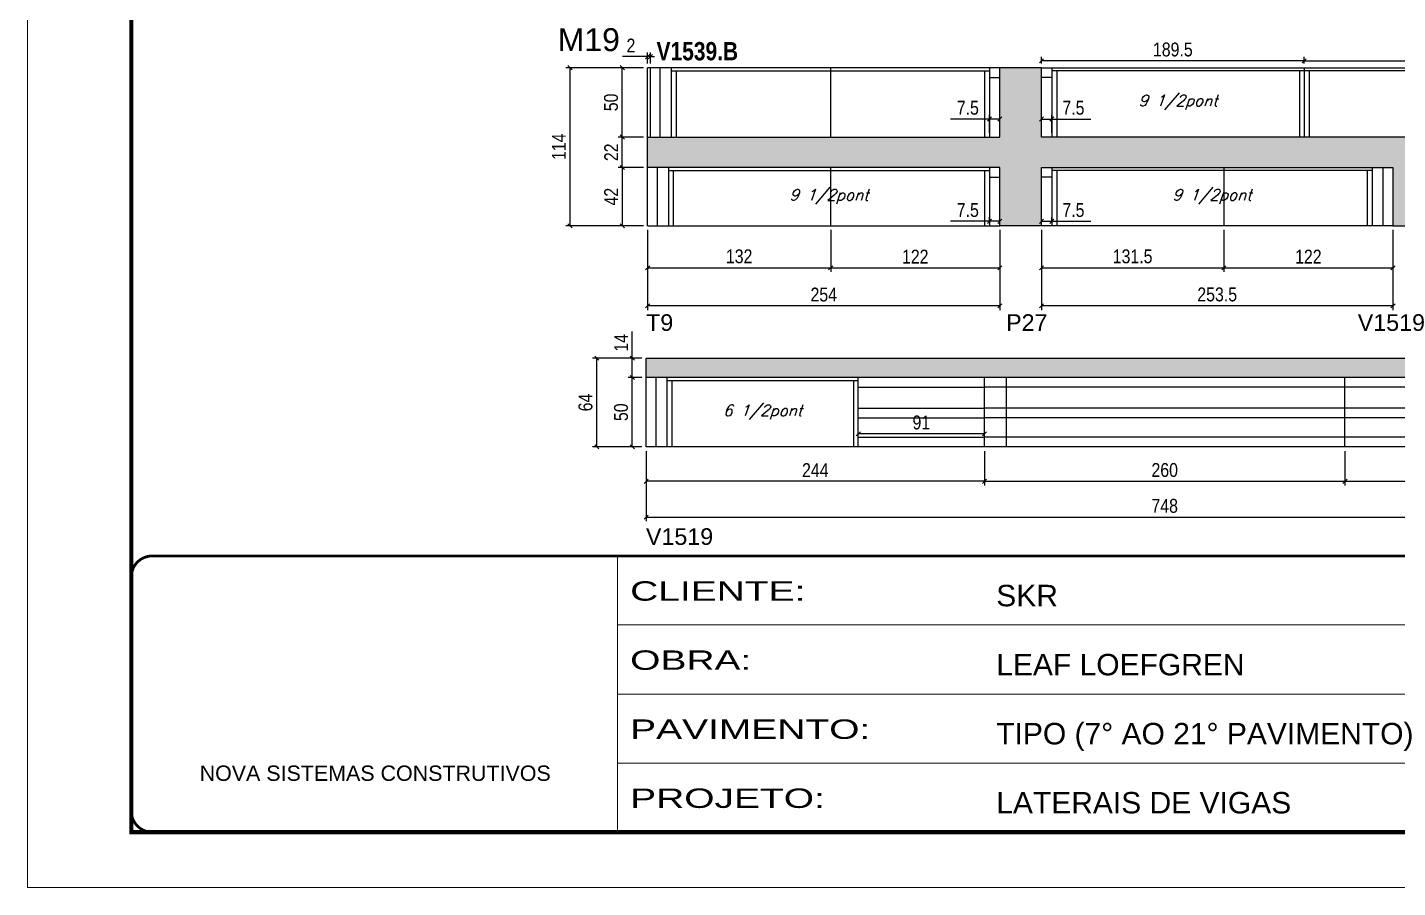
# Model space of a CAD drawing. Extents: x 3309 to 9563, y -2522 to 14608.
# Drawn here: x 4908 to 5896, y 6666 to 7287 of the extents above; entities that cross this region are included whole.
import ezdxf

# ---------------------------------------------------------------- set-up
doc = ezdxf.new("R2010")
doc.units = 0
doc.linetypes.add('CONTINUO', pattern=[0])
doc.linetypes.add('DASHED', pattern=[0.75, 0.5, -0.25])
for name, color, linetype in [('5', 5, 'Continuous'), ('COTA', 241, 'Continuous'), ('NOMENCLATURA', 7, 'Continuous'), ('Painéis', 200, 'Continuous'), ('SARR_2.2x7', 40, 'Continuous'), ('SARR_3.5x7', 81, 'Continuous'), ('texto', 7, 'Continuous')]:
    doc.layers.add(name, color=color, linetype=linetype)
doc.layers.add('Folhas', color=255, linetype='Continuous', lineweight=9)
doc.layers.add('SARRAFO DE PRESSAO', color=251, linetype='DASHED', lineweight=9)
doc.styles.add('ARIAL', font='arial.ttf')
doc.styles.add('COTA TECNICA', font='techl___.ttf', dxfattribs={"height": 10})
doc.styles.add('Romans', font='romans.shx')
doc.styles.get("Standard").update_dxf_attribs({"font": 'arial.ttf'})
doc.styles.add('TECNICA', font='techb___.ttf', dxfattribs={"height": 10})
doc.styles.add('Tecnologia', font='')
doc.styles.get('Tecnologia').set_extended_font_data('Forgotten Futurist')
doc.dimstyles.new('PAINEL', dxfattribs={"dimtxt": 10, "dimasz": 3, "dimexe": 3, "dimexo": 3, "dimgap": 3, "dimtad": 1, "dimdec": 1, "dimzin": 12, "dimdsep": 46, "dimtxsty": 'COTA TECNICA', "dimblk1": 'OBLIQUE', "dimblk2": 'OBLIQUE', "dimsah": 1, "dimcen": 0.9, "dimclrd": 4, "dimclre": 4, "dimclrt": 240, "dimadec": 1, "dimazin": 3, "dimtfac": 1, "dimtdec": 1, "dimtmove": 0, "dimatfit": 3, "dimfxl": 1, "dimtolj": 1, "dimtzin": 12, "dimarcsym": 0})

# ---------------------------------------------------------------- blocks, each defined once
blk = doc.blocks.new('9999999999')
at = {"color": 30, "linetype": 'CONTINUO'}
for p, q in [((98564.56, 34230.21), (98564.56, 34429.45)), ((98564.56, 34379.64), (99583.98, 34379.64)), ((98564.56, 34329.83), (99487.98, 34329.83)), ((98564.56, 34280.02), (99487.98, 34280.02))]:
    blk.add_line(p, q, dxfattribs=at)
at = {"color": 30, "linetype": 'CONTINUO', "const_width": 2}
blk.add_lwpolyline([(99583.98, 34230.21), (99583.98, 34414.45, 0.414214), (99568.98, 34429.45), (98228.98, 34429.45, 0.414214), (98213.98, 34414.45), (98213.98, 34245.21, 0.414214), (98228.98, 34230.21), (99583.98, 34230.21)], format="xyb", dxfattribs=at)
at = {"layer": 'Folhas'}
blk.add_lwpolyline([(98138.98, 34190.21), (99623.98, 34190.21), (99623.98, 35240.21), (98138.98, 35240.21)], close=True, dxfattribs=at)
at = {"layer": 'Folhas', "color": 30, "const_width": 3}
blk.add_lwpolyline([(98213.98, 34230.21), (99583.98, 34230.21), (99583.98, 35200.21), (98213.98, 35200.21)], close=True, dxfattribs=at)
at = {"color": 7, "linetype": 'Continuous', "ltscale": 5, "style": 'ARIAL'}
for s, height, p in [('SKR', 15.483, (98837.68, 34393.13)), ('LEAF LOEFGREN', 15.4829, (98837.68, 34343.32)), ('TIPO (7° AO 21° PAVIMENTO)', 15.4829, (98837.68, 34293.51)), ('NOVA SISTEMAS CONSTRUTIVOS', 11.0592, (98263.19, 34267.21)), ('LATERAIS DE VIGAS', 15.4829, (98837.68, 34243.7))]:
    blk.add_text(s, height=height, dxfattribs=at).set_placement(p)
at = {"layer": 'Folhas', "color": 7, "style": 'Tecnologia', "width": 1.5}
for s, p in [('CLIENTE:', (98573.65, 34397.17)), ('OBRA:', (98573.65, 34347.31)), ('PAVIMENTO:', (98573.65, 34297.5)), ('PROJETO:', (98573.65, 34247.69))]:
    blk.add_text(s, height=14, dxfattribs=at).set_placement(p)
blk = doc.blocks.new('_Oblique')
at = {"color": 0, "linetype": 'ByBlock', "lineweight": -2}
blk.add_line((-0.5, -0.5), (0.5, 0.5), dxfattribs=at)
blk = doc.blocks.new('*D2417')
at = {"layer": 'COTA', "color": 4, "lineweight": -2, "transparency": 16777216}
for p, q in [((5639.16, 7140.82), (5639.16, 7083.01)), ((5892.66, 7140.82), (5892.66, 7083.01)), ((5892.66, 7086.01), (5639.16, 7086.01))]:
    blk.add_line(p, q, dxfattribs=at)
at = {"layer": 'Defpoints', "color": 0, "transparency": 16777216}
for p in [(5639.16, 7143.82), (5892.66, 7143.82), (5639.16, 7086.01)]:
    blk.add_point(p, dxfattribs=at)
at = {"layer": 'COTA', "color": 4, "lineweight": -2, "transparency": 16777216, "xscale": 3, "yscale": 3, "zscale": 3, "rotation": 180}
blk.add_blockref('_Oblique', (5639.16, 7086.01), dxfattribs=at)
at = {"layer": 'COTA', "color": 4, "lineweight": -2, "transparency": 16777216, "xscale": 3, "yscale": 3, "zscale": 3}
blk.add_blockref('_Oblique', (5892.66, 7086.01), dxfattribs=at)
at = {"layer": 'COTA', "color": 240, "transparency": 16777216, "insert": (5765.91, 7094.23), "char_height": 10, "attachment_point": 5, "style": 'COTA TECNICA'}
blk.add_mtext('\\A1;253.5', dxfattribs=at)
blk = doc.blocks.new('*D2410')
at = {"layer": 'COTA', "color": 4, "lineweight": -2, "transparency": 16777216}
for p, q in [((5639.16, 7146.82), (5639.16, 7150.02)), ((5639.16, 7147.02), (5646.66, 7147.02)), ((5646.66, 7146.82), (5646.66, 7150.02)), ((5646.66, 7147.02), (5674.81, 7147.02))]:
    blk.add_line(p, q, dxfattribs=at)
at = {"layer": 'Defpoints', "color": 0, "transparency": 16777216}
for p in [(5646.66, 7147.02), (5639.16, 7143.82), (5646.66, 7143.82)]:
    blk.add_point(p, dxfattribs=at)
at = {"layer": 'COTA', "color": 4, "lineweight": -2, "transparency": 16777216, "xscale": 3, "yscale": 3, "zscale": 3, "rotation": 180}
blk.add_blockref('_Oblique', (5639.16, 7147.02), dxfattribs=at)
at = {"layer": 'COTA', "color": 4, "lineweight": -2, "transparency": 16777216, "xscale": 3, "yscale": 3, "zscale": 3}
blk.add_blockref('_Oblique', (5646.66, 7147.02), dxfattribs=at)
at = {"layer": 'COTA', "color": 240, "transparency": 16777216, "insert": (5662.23, 7155.13), "char_height": 10, "attachment_point": 5, "style": 'COTA TECNICA'}
blk.add_mtext('\\A1;7.5', dxfattribs=at)
blk = doc.blocks.new('*D2411')
at = {"layer": 'COTA', "color": 4, "lineweight": -2, "transparency": 16777216}
for p, q in [((5601.66, 7147.02), (5573.5, 7147.02)), ((5601.66, 7146.82), (5601.66, 7150.02)), ((5609.16, 7147.02), (5601.66, 7147.02)), ((5609.16, 7146.82), (5609.16, 7150.02))]:
    blk.add_line(p, q, dxfattribs=at)
at = {"layer": 'Defpoints', "color": 0, "transparency": 16777216}
for p in [(5601.66, 7147.02), (5601.66, 7143.82), (5609.16, 7143.82)]:
    blk.add_point(p, dxfattribs=at)
at = {"layer": 'COTA', "color": 4, "lineweight": -2, "transparency": 16777216, "xscale": 3, "yscale": 3, "zscale": 3, "rotation": 180}
blk.add_blockref('_Oblique', (5601.66, 7147.02), dxfattribs=at)
at = {"layer": 'COTA', "color": 4, "lineweight": -2, "transparency": 16777216, "xscale": 3, "yscale": 3, "zscale": 3}
blk.add_blockref('_Oblique', (5609.16, 7147.02), dxfattribs=at)
at = {"layer": 'COTA', "color": 240, "transparency": 16777216, "insert": (5586.08, 7155.13), "char_height": 10, "attachment_point": 5, "style": 'COTA TECNICA'}
blk.add_mtext('\\A1;7.5', dxfattribs=at)
blk = doc.blocks.new('*D2412')
at = {"layer": 'COTA', "color": 4, "lineweight": -2, "transparency": 16777216}
for p, q in [((5355.16, 7140.82), (5355.16, 7083.01)), ((5609.16, 7140.82), (5609.16, 7083.01)), ((5609.16, 7086.01), (5355.16, 7086.01))]:
    blk.add_line(p, q, dxfattribs=at)
at = {"layer": 'Defpoints', "color": 0, "transparency": 16777216}
for p in [(5355.16, 7143.82), (5609.16, 7143.82), (5355.16, 7086.01)]:
    blk.add_point(p, dxfattribs=at)
at = {"layer": 'COTA', "color": 4, "lineweight": -2, "transparency": 16777216, "xscale": 3, "yscale": 3, "zscale": 3, "rotation": 180}
blk.add_blockref('_Oblique', (5355.16, 7086.01), dxfattribs=at)
at = {"layer": 'COTA', "color": 4, "lineweight": -2, "transparency": 16777216, "xscale": 3, "yscale": 3, "zscale": 3}
blk.add_blockref('_Oblique', (5609.16, 7086.01), dxfattribs=at)
at = {"layer": 'COTA', "color": 240, "transparency": 16777216, "insert": (5482.16, 7094.12), "char_height": 10, "attachment_point": 5, "style": 'COTA TECNICA'}
blk.add_mtext('\\A1;254', dxfattribs=at)
blk = doc.blocks.new('*D2418')
at = {"layer": 'COTA', "color": 4, "lineweight": -2, "transparency": 16777216}
for p, q in [((5352.16, 7185.82), (5333.9, 7185.82)), ((5336.9, 7185.82), (5336.9, 7143.82)), ((5352.16, 7143.82), (5333.9, 7143.82))]:
    blk.add_line(p, q, dxfattribs=at)
at = {"layer": 'Defpoints', "color": 0, "transparency": 16777216}
for p in [(5355.16, 7185.82), (5336.9, 7143.82), (5355.16, 7143.82)]:
    blk.add_point(p, dxfattribs=at)
at = {"layer": 'COTA', "color": 4, "lineweight": -2, "transparency": 16777216, "xscale": 3, "yscale": 3, "zscale": 3}
for p, rotation in [((5336.9, 7185.82), 90), ((5336.9, 7143.82), 270)]:
    blk.add_blockref('_Oblique', p, dxfattribs=dict(at, rotation=rotation))
at = {"layer": 'COTA', "color": 240, "transparency": 16777216, "insert": (5328.83, 7164.82), "char_height": 10, "attachment_point": 5, "rotation": 90, "style": 'COTA TECNICA'}
blk.add_mtext('\\A1;42', dxfattribs=at)
blk = doc.blocks.new('*D2419')
at = {"layer": 'COTA', "color": 4, "lineweight": -2, "transparency": 16777216}
for p, q in [((5639.16, 7210.82), (5639.16, 7223.78)), ((5646.66, 7210.82), (5646.66, 7223.78)), ((5639.16, 7220.78), (5646.66, 7220.78)), ((5646.66, 7220.78), (5674.81, 7220.78))]:
    blk.add_line(p, q, dxfattribs=at)
at = {"layer": 'Defpoints', "color": 0, "transparency": 16777216}
for p in [(5646.66, 7220.78), (5639.16, 7207.82), (5646.66, 7207.82)]:
    blk.add_point(p, dxfattribs=at)
at = {"layer": 'COTA', "color": 4, "lineweight": -2, "transparency": 16777216, "xscale": 3, "yscale": 3, "zscale": 3, "rotation": 180}
blk.add_blockref('_Oblique', (5639.16, 7220.78), dxfattribs=at)
at = {"layer": 'COTA', "color": 4, "lineweight": -2, "transparency": 16777216, "xscale": 3, "yscale": 3, "zscale": 3}
blk.add_blockref('_Oblique', (5646.66, 7220.78), dxfattribs=at)
at = {"layer": 'COTA', "color": 240, "transparency": 16777216, "insert": (5662.23, 7228.89), "char_height": 10, "attachment_point": 5, "style": 'COTA TECNICA'}
blk.add_mtext('\\A1;7.5', dxfattribs=at)
blk = doc.blocks.new('*D2420')
at = {"layer": 'COTA', "color": 4, "lineweight": -2, "transparency": 16777216}
for p, q in [((5601.66, 7210.82), (5601.66, 7223.78)), ((5609.16, 7210.82), (5609.16, 7223.78)), ((5601.66, 7220.78), (5573.5, 7220.78)), ((5609.16, 7220.78), (5601.66, 7220.78))]:
    blk.add_line(p, q, dxfattribs=at)
at = {"layer": 'Defpoints', "color": 0, "transparency": 16777216}
for p in [(5601.66, 7220.78), (5601.66, 7207.82), (5609.16, 7207.82)]:
    blk.add_point(p, dxfattribs=at)
at = {"layer": 'COTA', "color": 4, "lineweight": -2, "transparency": 16777216, "xscale": 3, "yscale": 3, "zscale": 3, "rotation": 180}
blk.add_blockref('_Oblique', (5601.66, 7220.78), dxfattribs=at)
at = {"layer": 'COTA', "color": 4, "lineweight": -2, "transparency": 16777216, "xscale": 3, "yscale": 3, "zscale": 3}
blk.add_blockref('_Oblique', (5609.16, 7220.78), dxfattribs=at)
at = {"layer": 'COTA', "color": 240, "transparency": 16777216, "insert": (5586.08, 7228.89), "char_height": 10, "attachment_point": 5, "style": 'COTA TECNICA'}
blk.add_mtext('\\A1;7.5', dxfattribs=at)
blk = doc.blocks.new('*D2413')
at = {"layer": 'COTA', "color": 4, "lineweight": -2, "transparency": 16777216}
for p, q in [((5352.16, 7207.82), (5333.9, 7207.82)), ((5336.9, 7185.82), (5336.9, 7207.82)), ((5352.16, 7185.82), (5333.9, 7185.82))]:
    blk.add_line(p, q, dxfattribs=at)
at = {"layer": 'Defpoints', "color": 0, "transparency": 16777216}
for p in [(5336.9, 7207.82), (5355.16, 7207.82), (5355.16, 7185.82)]:
    blk.add_point(p, dxfattribs=at)
at = {"layer": 'COTA', "color": 4, "lineweight": -2, "transparency": 16777216, "xscale": 3, "yscale": 3, "zscale": 3}
for p, rotation in [((5336.9, 7207.82), 90), ((5336.9, 7185.82), 270)]:
    blk.add_blockref('_Oblique', p, dxfattribs=dict(at, rotation=rotation))
at = {"layer": 'COTA', "color": 240, "transparency": 16777216, "insert": (5328.9, 7196.82), "char_height": 10, "attachment_point": 5, "rotation": 90, "style": 'COTA TECNICA'}
blk.add_mtext('\\A1;22', dxfattribs=at)
blk = doc.blocks.new('*D2414')
at = {"layer": 'COTA', "color": 4, "lineweight": -2, "transparency": 16777216}
for p, q in [((5352.16, 7257.82), (5333.9, 7257.82)), ((5336.9, 7207.82), (5336.9, 7257.82)), ((5352.16, 7207.82), (5333.9, 7207.82))]:
    blk.add_line(p, q, dxfattribs=at)
at = {"layer": 'Defpoints', "color": 0, "transparency": 16777216}
for p in [(5336.9, 7257.82), (5355.16, 7257.82), (5355.16, 7207.82)]:
    blk.add_point(p, dxfattribs=at)
at = {"layer": 'COTA', "color": 4, "lineweight": -2, "transparency": 16777216, "xscale": 3, "yscale": 3, "zscale": 3}
for p, rotation in [((5336.9, 7257.82), 90), ((5336.9, 7207.82), 270)]:
    blk.add_blockref('_Oblique', p, dxfattribs=dict(at, rotation=rotation))
at = {"layer": 'COTA', "color": 240, "transparency": 16777216, "insert": (5328.79, 7232.82), "char_height": 10, "attachment_point": 5, "rotation": 90, "style": 'COTA TECNICA'}
blk.add_mtext('\\A1;50', dxfattribs=at)
blk = doc.blocks.new('*D2415')
at = {"layer": 'COTA', "color": 4, "lineweight": -2, "transparency": 16777216}
for p, q in [((5352.16, 7257.82), (5296.23, 7257.82)), ((5299.23, 7143.82), (5299.23, 7257.82)), ((5352.16, 7143.82), (5296.23, 7143.82))]:
    blk.add_line(p, q, dxfattribs=at)
at = {"layer": 'Defpoints', "color": 0, "transparency": 16777216}
for p in [(5299.23, 7257.82), (5355.16, 7257.82), (5355.16, 7143.82)]:
    blk.add_point(p, dxfattribs=at)
at = {"layer": 'COTA', "color": 4, "lineweight": -2, "transparency": 16777216, "xscale": 3, "yscale": 3, "zscale": 3}
for p, rotation in [((5299.23, 7257.82), 90), ((5299.23, 7143.82), 270)]:
    blk.add_blockref('_Oblique', p, dxfattribs=dict(at, rotation=rotation))
at = {"layer": 'COTA', "color": 240, "transparency": 16777216, "insert": (5291.16, 7200.82), "char_height": 10, "attachment_point": 5, "rotation": 90, "style": 'COTA TECNICA'}
blk.add_mtext('\\A1;114', dxfattribs=at)
blk = doc.blocks.new('*D2416')
at = {"layer": 'COTA', "color": 4, "lineweight": -2, "transparency": 16777216}
for p, q in [((5355.16, 7265.81), (5337.04, 7265.81)), ((5355.16, 7260.82), (5355.16, 7268.81)), ((5357.16, 7265.81), (5355.16, 7265.81)), ((5357.16, 7260.82), (5357.16, 7268.81)), ((5357.16, 7265.81), (5360.16, 7265.81))]:
    blk.add_line(p, q, dxfattribs=at)
at = {"layer": 'Defpoints', "color": 0, "transparency": 16777216}
for p in [(5355.16, 7265.81), (5355.16, 7257.82), (5357.16, 7257.82)]:
    blk.add_point(p, dxfattribs=at)
at = {"layer": 'COTA', "color": 4, "lineweight": -2, "transparency": 16777216, "xscale": 3, "yscale": 3, "zscale": 3}
blk.add_blockref('_Oblique', (5355.16, 7265.81), dxfattribs=at)
at = {"layer": 'COTA', "color": 4, "lineweight": -2, "transparency": 16777216, "xscale": 3, "yscale": 3, "zscale": 3, "rotation": 180}
blk.add_blockref('_Oblique', (5357.16, 7265.81), dxfattribs=at)
at = {"layer": 'COTA', "color": 240, "transparency": 16777216, "insert": (5343.1, 7273.81), "char_height": 10, "attachment_point": 5, "style": 'COTA TECNICA'}
blk.add_mtext('\\A1;2', dxfattribs=at)
blk = doc.blocks.new('*D2421')
at = {"layer": 'COTA', "color": 4, "lineweight": -2, "transparency": 16777216}
for p, q in [((5355.16, 7140.82), (5355.16, 7110.49)), ((5487.16, 7140.82), (5487.16, 7110.49)), ((5355.16, 7113.49), (5487.16, 7113.49))]:
    blk.add_line(p, q, dxfattribs=at)
at = {"layer": 'Defpoints', "color": 0, "transparency": 16777216}
for p in [(5355.16, 7143.82), (5487.16, 7143.82), (5487.16, 7113.49)]:
    blk.add_point(p, dxfattribs=at)
at = {"layer": 'COTA', "color": 4, "lineweight": -2, "transparency": 16777216, "xscale": 3, "yscale": 3, "zscale": 3, "rotation": 180}
blk.add_blockref('_Oblique', (5355.16, 7113.49), dxfattribs=at)
at = {"layer": 'COTA', "color": 4, "lineweight": -2, "transparency": 16777216, "xscale": 3, "yscale": 3, "zscale": 3}
blk.add_blockref('_Oblique', (5487.16, 7113.49), dxfattribs=at)
at = {"layer": 'COTA', "color": 240, "transparency": 16777216, "insert": (5421.16, 7121.71), "char_height": 10, "attachment_point": 5, "style": 'COTA TECNICA'}
blk.add_mtext('\\A1;132', dxfattribs=at)
blk = doc.blocks.new('*D2422')
at = {"layer": 'COTA', "color": 4, "lineweight": -2, "transparency": 16777216}
for p, q in [((5487.16, 7140.82), (5487.16, 7110.49)), ((5609.16, 7140.82), (5609.16, 7110.49)), ((5487.16, 7113.49), (5609.16, 7113.49))]:
    blk.add_line(p, q, dxfattribs=at)
at = {"layer": 'Defpoints', "color": 0, "transparency": 16777216}
for p in [(5487.16, 7143.82), (5609.16, 7143.82), (5609.16, 7113.49)]:
    blk.add_point(p, dxfattribs=at)
at = {"layer": 'COTA', "color": 4, "lineweight": -2, "transparency": 16777216, "xscale": 3, "yscale": 3, "zscale": 3, "rotation": 180}
blk.add_blockref('_Oblique', (5487.16, 7113.49), dxfattribs=at)
at = {"layer": 'COTA', "color": 4, "lineweight": -2, "transparency": 16777216, "xscale": 3, "yscale": 3, "zscale": 3}
blk.add_blockref('_Oblique', (5609.16, 7113.49), dxfattribs=at)
at = {"layer": 'COTA', "color": 240, "transparency": 16777216, "insert": (5548.16, 7121.55), "char_height": 10, "attachment_point": 5, "style": 'COTA TECNICA'}
blk.add_mtext('\\A1;122', dxfattribs=at)
blk = doc.blocks.new('*D2423')
at = {"layer": 'COTA', "color": 4, "lineweight": -2, "transparency": 16777216}
for p, q in [((5639.16, 7260.82), (5639.16, 7265.77)), ((5828.66, 7260.82), (5828.66, 7265.77)), ((5828.66, 7262.77), (5639.16, 7262.77))]:
    blk.add_line(p, q, dxfattribs=at)
at = {"layer": 'Defpoints', "color": 0, "transparency": 16777216}
for p in [(5639.16, 7262.77), (5639.16, 7257.82), (5828.66, 7257.82)]:
    blk.add_point(p, dxfattribs=at)
at = {"layer": 'COTA', "color": 4, "lineweight": -2, "transparency": 16777216, "xscale": 3, "yscale": 3, "zscale": 3, "rotation": 180}
blk.add_blockref('_Oblique', (5639.16, 7262.77), dxfattribs=at)
at = {"layer": 'COTA', "color": 4, "lineweight": -2, "transparency": 16777216, "xscale": 3, "yscale": 3, "zscale": 3}
blk.add_blockref('_Oblique', (5828.66, 7262.77), dxfattribs=at)
at = {"layer": 'COTA', "color": 240, "transparency": 16777216, "insert": (5733.91, 7270.91), "char_height": 10, "attachment_point": 5, "style": 'COTA TECNICA'}
blk.add_mtext('\\A1;189.5', dxfattribs=at)
blk = doc.blocks.new('*D2424')
at = {"layer": 'COTA', "color": 4, "lineweight": -2, "transparency": 16777216}
for p, q in [((5828.66, 7260.82), (5828.66, 7265.77)), ((6072.66, 7260.82), (6072.66, 7265.77)), ((5828.66, 7262.77), (6072.66, 7262.77))]:
    blk.add_line(p, q, dxfattribs=at)
at = {"layer": 'Defpoints', "color": 0, "transparency": 16777216}
for p in [(5828.66, 7257.82), (6072.66, 7262.77), (6072.66, 7257.82)]:
    blk.add_point(p, dxfattribs=at)
at = {"layer": 'COTA', "color": 4, "lineweight": -2, "transparency": 16777216, "xscale": 3, "yscale": 3, "zscale": 3, "rotation": 180}
blk.add_blockref('_Oblique', (5828.66, 7262.77), dxfattribs=at)
at = {"layer": 'COTA', "color": 4, "lineweight": -2, "transparency": 16777216, "xscale": 3, "yscale": 3, "zscale": 3}
blk.add_blockref('_Oblique', (6072.66, 7262.77), dxfattribs=at)
at = {"layer": 'COTA', "color": 240, "transparency": 16777216, "insert": (5950.66, 7270.84), "char_height": 10, "attachment_point": 5, "style": 'COTA TECNICA'}
blk.add_mtext('\\A1;244', dxfattribs=at)
blk = doc.blocks.new('*D2425')
at = {"layer": 'COTA', "color": 4, "lineweight": -2, "transparency": 16777216}
for p, q in [((5639.16, 7140.82), (5639.16, 7110.49)), ((5770.66, 7140.82), (5770.66, 7110.49)), ((5639.16, 7113.49), (5770.66, 7113.49))]:
    blk.add_line(p, q, dxfattribs=at)
at = {"layer": 'Defpoints', "color": 0, "transparency": 16777216}
for p in [(5639.16, 7143.82), (5770.66, 7143.82), (5770.66, 7113.49)]:
    blk.add_point(p, dxfattribs=at)
at = {"layer": 'COTA', "color": 4, "lineweight": -2, "transparency": 16777216, "xscale": 3, "yscale": 3, "zscale": 3, "rotation": 180}
blk.add_blockref('_Oblique', (5639.16, 7113.49), dxfattribs=at)
at = {"layer": 'COTA', "color": 4, "lineweight": -2, "transparency": 16777216, "xscale": 3, "yscale": 3, "zscale": 3}
blk.add_blockref('_Oblique', (5770.66, 7113.49), dxfattribs=at)
at = {"layer": 'COTA', "color": 240, "transparency": 16777216, "insert": (5704.91, 7121.71), "char_height": 10, "attachment_point": 5, "style": 'COTA TECNICA'}
blk.add_mtext('\\A1;131.5', dxfattribs=at)
blk = doc.blocks.new('*D2426')
at = {"layer": 'COTA', "color": 4, "lineweight": -2, "transparency": 16777216}
for p, q in [((5770.66, 7140.82), (5770.66, 7110.49)), ((5892.66, 7140.82), (5892.66, 7110.49)), ((5770.66, 7113.49), (5892.66, 7113.49))]:
    blk.add_line(p, q, dxfattribs=at)
at = {"layer": 'Defpoints', "color": 0, "transparency": 16777216}
for p in [(5770.66, 7143.82), (5892.66, 7143.82), (5892.66, 7113.49)]:
    blk.add_point(p, dxfattribs=at)
at = {"layer": 'COTA', "color": 4, "lineweight": -2, "transparency": 16777216, "xscale": 3, "yscale": 3, "zscale": 3, "rotation": 180}
blk.add_blockref('_Oblique', (5770.66, 7113.49), dxfattribs=at)
at = {"layer": 'COTA', "color": 4, "lineweight": -2, "transparency": 16777216, "xscale": 3, "yscale": 3, "zscale": 3}
blk.add_blockref('_Oblique', (5892.66, 7113.49), dxfattribs=at)
at = {"layer": 'COTA', "color": 240, "transparency": 16777216, "insert": (5831.66, 7121.55), "char_height": 10, "attachment_point": 5, "style": 'COTA TECNICA'}
blk.add_mtext('\\A1;122', dxfattribs=at)
blk = doc.blocks.new('*D2427')
at = {"layer": 'COTA', "color": 4, "linetype": 'ByBlock', "lineweight": -2, "transparency": 16777216}
for p, q in [((5354.06, 6981.32), (5354.06, 6956.47)), ((5598.06, 6981.32), (5598.06, 6956.47)), ((5598.06, 6959.47), (5354.06, 6959.47))]:
    blk.add_line(p, q, dxfattribs=at)
at = {"layer": 'Defpoints', "color": 0, "linetype": 'ByBlock', "transparency": 16777216}
for p in [(5354.06, 6984.32), (5598.06, 6984.32), (5354.06, 6959.47)]:
    blk.add_point(p, dxfattribs=at)
at = {"layer": 'COTA', "color": 4, "linetype": 'ByBlock', "lineweight": -2, "transparency": 16777216, "xscale": 3, "yscale": 3, "zscale": 3, "rotation": 180}
blk.add_blockref('_Oblique', (5354.06, 6959.47), dxfattribs=at)
at = {"layer": 'COTA', "color": 4, "linetype": 'ByBlock', "lineweight": -2, "transparency": 16777216, "xscale": 3, "yscale": 3, "zscale": 3}
blk.add_blockref('_Oblique', (5598.06, 6959.47), dxfattribs=at)
at = {"layer": 'COTA', "color": 240, "linetype": 'ByBlock', "transparency": 16777216, "insert": (5476.06, 6967.55), "char_height": 10, "attachment_point": 5, "style": 'COTA TECNICA'}
blk.add_mtext('\\A1;244', dxfattribs=at)
blk = doc.blocks.new('*D2428')
at = {"layer": 'COTA', "color": 4, "lineweight": -2, "transparency": 16777216}
for p, q in [((5598.06, 6981.32), (5598.06, 6956.47)), ((5858.06, 6981.32), (5858.06, 6956.47)), ((5598.06, 6959.47), (5858.06, 6959.47))]:
    blk.add_line(p, q, dxfattribs=at)
at = {"layer": 'Defpoints', "color": 0, "transparency": 16777216}
for p in [(5598.06, 6984.32, 0), (5858.06, 6984.32, 0), (5858.06, 6959.47)]:
    blk.add_point(p, dxfattribs=at)
at = {"layer": 'COTA', "color": 4, "lineweight": -2, "transparency": 16777216, "xscale": 3, "yscale": 3, "zscale": 3, "rotation": 180}
blk.add_blockref('_Oblique', (5598.06, 6959.47), dxfattribs=at)
at = {"layer": 'COTA', "color": 4, "lineweight": -2, "transparency": 16777216, "xscale": 3, "yscale": 3, "zscale": 3}
blk.add_blockref('_Oblique', (5858.06, 6959.47), dxfattribs=at)
at = {"layer": 'COTA', "color": 240, "transparency": 16777216, "insert": (5728.06, 6967.58), "char_height": 10, "attachment_point": 5, "style": 'COTA TECNICA'}
blk.add_mtext('\\A1;260', dxfattribs=at)
blk = doc.blocks.new('*D2429')
at = {"layer": 'COTA', "color": 4, "lineweight": -2, "transparency": 16777216}
for p, q in [((5858.06, 6981.32), (5858.06, 6956.47)), ((6102.06, 6981.32), (6102.06, 6956.47)), ((5858.06, 6959.47), (6102.06, 6959.47))]:
    blk.add_line(p, q, dxfattribs=at)
at = {"layer": 'Defpoints', "color": 0, "transparency": 16777216}
for p in [(5858.06, 6984.32, 0), (6102.06, 6984.32, 0), (6102.06, 6959.47)]:
    blk.add_point(p, dxfattribs=at)
at = {"layer": 'COTA', "color": 4, "lineweight": -2, "transparency": 16777216, "xscale": 3, "yscale": 3, "zscale": 3, "rotation": 180}
blk.add_blockref('_Oblique', (5858.06, 6959.47), dxfattribs=at)
at = {"layer": 'COTA', "color": 4, "lineweight": -2, "transparency": 16777216, "xscale": 3, "yscale": 3, "zscale": 3}
blk.add_blockref('_Oblique', (6102.06, 6959.47), dxfattribs=at)
at = {"layer": 'COTA', "color": 240, "transparency": 16777216, "insert": (5980.06, 6967.55), "char_height": 10, "attachment_point": 5, "style": 'COTA TECNICA'}
blk.add_mtext('\\A1;244', dxfattribs=at)
blk = doc.blocks.new('*D2430')
at = {"layer": 'COTA', "color": 4, "lineweight": -2, "transparency": 16777216}
for p, q in [((5351.06, 7034.32), (5341.11, 7034.32)), ((5344.11, 6984.32), (5344.11, 7034.32)), ((5351.06, 6984.32), (5341.11, 6984.32))]:
    blk.add_line(p, q, dxfattribs=at)
at = {"layer": 'Defpoints', "color": 0, "transparency": 16777216}
for p in [(5344.11, 7034.32), (5354.06, 7034.32), (5354.06, 6984.32)]:
    blk.add_point(p, dxfattribs=at)
at = {"layer": 'COTA', "color": 4, "lineweight": -2, "transparency": 16777216, "xscale": 3, "yscale": 3, "zscale": 3}
for p, rotation in [((5344.11, 7034.32), 90), ((5344.11, 6984.32), 270)]:
    blk.add_blockref('_Oblique', p, dxfattribs=dict(at, rotation=rotation))
at = {"layer": 'COTA', "color": 240, "transparency": 16777216, "insert": (5336, 7009.32), "char_height": 10, "attachment_point": 5, "rotation": 90, "style": 'COTA TECNICA'}
blk.add_mtext('\\A1;50', dxfattribs=at)
blk = doc.blocks.new('*D2431')
at = {"layer": 'COTA', "color": 4, "lineweight": -2, "transparency": 16777216}
for p, q in [((5344.11, 7048.32), (5344.11, 7067.44)), ((5351.06, 7048.32), (5341.11, 7048.32)), ((5344.11, 7034.32), (5344.11, 7048.32)), ((5351.06, 7034.32), (5341.11, 7034.32))]:
    blk.add_line(p, q, dxfattribs=at)
at = {"layer": 'Defpoints', "color": 0, "transparency": 16777216}
for p in [(5344.11, 7048.32), (5354.06, 7048.32), (5354.06, 7034.32)]:
    blk.add_point(p, dxfattribs=at)
at = {"layer": 'COTA', "color": 4, "lineweight": -2, "transparency": 16777216, "xscale": 3, "yscale": 3, "zscale": 3}
for p, rotation in [((5344.11, 7048.32), 90), ((5344.11, 7034.32), 270)]:
    blk.add_blockref('_Oblique', p, dxfattribs=dict(at, rotation=rotation))
at = {"layer": 'COTA', "color": 240, "transparency": 16777216, "insert": (5336.04, 7059.38), "char_height": 10, "attachment_point": 5, "rotation": 90, "style": 'COTA TECNICA'}
blk.add_mtext('\\A1;14', dxfattribs=at)
blk = doc.blocks.new('*D2432')
at = {"layer": 'COTA', "color": 4, "lineweight": -2, "transparency": 16777216}
for p, q in [((5351.06, 7048.32), (5315.48, 7048.32)), ((5318.48, 6984.32), (5318.48, 7048.32)), ((5351.06, 6984.32), (5315.48, 6984.32))]:
    blk.add_line(p, q, dxfattribs=at)
at = {"layer": 'Defpoints', "color": 0, "transparency": 16777216}
for p in [(5318.48, 7048.32), (5354.06, 7048.32), (5354.06, 6984.32)]:
    blk.add_point(p, dxfattribs=at)
at = {"layer": 'COTA', "color": 4, "lineweight": -2, "transparency": 16777216, "xscale": 3, "yscale": 3, "zscale": 3}
for p, rotation in [((5318.48, 7048.32), 90), ((5318.48, 6984.32), 270)]:
    blk.add_blockref('_Oblique', p, dxfattribs=dict(at, rotation=rotation))
at = {"layer": 'COTA', "color": 240, "transparency": 16777216, "insert": (5310.38, 7016.32), "char_height": 10, "attachment_point": 5, "rotation": 90, "style": 'COTA TECNICA'}
blk.add_mtext('\\A1;64', dxfattribs=at)
blk = doc.blocks.new('*D2433')
at = {"layer": 'COTA', "color": 4, "lineweight": -2, "transparency": 16777216}
for p, q in [((5354.06, 6981.32), (5354.06, 6930.63)), ((6102.06, 6981.32), (6102.06, 6930.63)), ((5354.06, 6933.63), (6102.06, 6933.63))]:
    blk.add_line(p, q, dxfattribs=at)
at = {"layer": 'Defpoints', "color": 0, "transparency": 16777216}
for p in [(5354.06, 6984.32), (6102.06, 6984.32), (6102.06, 6933.63)]:
    blk.add_point(p, dxfattribs=at)
at = {"layer": 'COTA', "color": 4, "lineweight": -2, "transparency": 16777216, "xscale": 3, "yscale": 3, "zscale": 3, "rotation": 180}
blk.add_blockref('_Oblique', (5354.06, 6933.63), dxfattribs=at)
at = {"layer": 'COTA', "color": 4, "lineweight": -2, "transparency": 16777216, "xscale": 3, "yscale": 3, "zscale": 3}
blk.add_blockref('_Oblique', (6102.06, 6933.63), dxfattribs=at)
at = {"layer": 'COTA', "color": 240, "transparency": 16777216, "insert": (5728.06, 6941.73), "char_height": 10, "attachment_point": 5, "style": 'COTA TECNICA'}
blk.add_mtext('\\A1;748', dxfattribs=at)
blk = doc.blocks.new('*D2434')
at = {"layer": 'COTA', "color": 4, "lineweight": -2, "transparency": 16777216}
for p, q in [((5507.06, 6994.32), (5507.06, 6996.79)), ((5598.06, 6994.32), (5598.06, 6996.79)), ((5598.06, 6993.79), (5507.06, 6993.79))]:
    blk.add_line(p, q, dxfattribs=at)
at = {"layer": 'Defpoints', "color": 0, "transparency": 16777216}
for p in [(5507.06, 6993.79), (5507.06, 6991.32), (5598.06, 6991.32)]:
    blk.add_point(p, dxfattribs=at)
at = {"layer": 'COTA', "color": 4, "lineweight": -2, "transparency": 16777216, "xscale": 3, "yscale": 3, "zscale": 3, "rotation": 180}
blk.add_blockref('_Oblique', (5507.06, 6993.79), dxfattribs=at)
at = {"layer": 'COTA', "color": 4, "lineweight": -2, "transparency": 16777216, "xscale": 3, "yscale": 3, "zscale": 3}
blk.add_blockref('_Oblique', (5598.06, 6993.79), dxfattribs=at)
at = {"layer": 'COTA', "color": 240, "transparency": 16777216, "insert": (5552.56, 7001.87), "char_height": 10, "attachment_point": 5, "style": 'COTA TECNICA'}
blk.add_mtext('\\A1;91', dxfattribs=at)

msp = doc.modelspace()

# ---------------------------------------------------------------- hatches: boundary and pattern name
at = {"layer": 'COTA'}
h = msp.add_hatch(dxfattribs=at)
h.set_pattern_fill('AR-CONC', color=256, scale=0.03)
h.set_pattern_definition([(50, (0, 19.1082), (5.46554, -0.4781726), [0.5715, -6.2865]), (355, (0, 19.108), (-1.0573026, 5.7317054), [0.4572, -5.0292175]), (100.451445, (0.4555, 19.0684), (4.4082374, 5.2535326), [0.4857003, -5.3427073]), (46.1842, (0, 20.632), (8.132371, -1.26127), [0.85725, -9.42975]), (96.63556, (0.678, 20.527), (7.122124, 7.422784), [0.728551, -8.014068]), (351.18415, (0, 20.632), (7.122124, 7.422784), [0.685799, -7.543792]), (21, (0.762, 20.2512), (4.5484317, -3.067956), [0.5715, -6.2865]), (326, (0.762, 20.251), (1.854061, 5.525639), [0.4572, -5.0292]), (71.451445, (1.141, 19.9956), (6.4024926, 2.457683), [0.4857003, -5.342698]), (37.5, (0, 19.1082), (0.0926581, 2.53665117), [0, -4.96824, 0, -5.1054, 0, -5.04825]), (7.5, (0, 19.1082), (2.0045899, 3.00541724), [0, -2.91084, 0, -4.85394, 0, -1.92405]), (327.5, (-1.6993, 19.1082), (4.06771786, -0.1718623), [0, -1.905, 0, -5.9436, 0, -7.8867]), (317.5, (-2.4613, 19.1082), (4.4438754, 0.7627947), [0, -2.4765, 0, -3.94716, 0, -5.6007])])
h.paths.add_polyline_path([(5639.16, 7185.82), (5892.66, 7185.82), (5892.66, 7143.82), (5922.66, 7143.82), (5922.66, 7185.82), (6072.66, 7185.82), (6072.66, 7207.82), (5639.16, 7207.82), (5639.16, 7257.82), (5609.16, 7257.82), (5609.16, 7207.82), (5355.16, 7207.82), (5355.16, 7185.82), (5609.16, 7185.82), (5609.16, 7143.82), (5639.16, 7143.82)])
h = msp.add_hatch(dxfattribs=at)
h.set_pattern_fill('AR-CONC', color=256, scale=0.03)
h.set_pattern_definition([(50, (-1635.5405, -4745.387), (5.46554, -0.4781726), [0.5715, -6.2865]), (355, (-1635.5405, -4745.387), (-1.0573026, 5.7317054), [0.4572, -5.0292175]), (100.451445, (-1635.085, -4745.427), (4.4082374, 5.2535326), [0.4857003, -5.3427073]), (46.1842, (-1635.5405, -4743.863), (8.1323712, -1.2612698), [0.85725, -9.42975]), (96.63556, (-1634.863, -4743.968), (7.122124, 7.4227837), [0.7285507, -8.014068]), (351.18415, (-1635.5405, -4743.863), (7.122124, 7.4227837), [0.685799, -7.543792]), (21, (-1634.7785, -4744.244), (4.5484317, -3.067956), [0.5715, -6.2865]), (326, (-1634.7785, -4744.244), (1.8540609, 5.525639), [0.4572, -5.0292]), (71.451445, (-1634.3994, -4744.4997), (6.4024926, 2.457683), [0.4857003, -5.3426981]), (37.5, (-1635.5405, -4745.387), (0.0926581, 2.53665117), [0, -4.96824, 0, -5.1054, 0, -5.04825]), (7.5, (-1635.5405, -4745.387), (2.0045899, 3.00541724), [0, -2.91084, 0, -4.85394, 0, -1.92405]), (327.5, (-1637.2397, -4745.387), (4.06771786, -0.17186232), [0, -1.905, 0, -5.9436, 0, -7.8867]), (317.5, (-1638.0017, -4745.387), (4.4438754, 0.7627947), [0, -2.4765, 0, -3.94716, 0, -5.6007])])
h.paths.add_polyline_path([(6102.06, 7034.32), (6102.06, 7048.32), (5354.06, 7048.32), (5354.06, 7034.32)])

# ---------------------------------------------------------------- linework, layer by layer
for p, q in [((5639.16, 7257.82), (5609.16, 7257.82)), ((5355.16, 7185.82), (5355.16, 7207.82)), ((5639.16, 7143.82), (5609.16, 7143.82)), ((5892.66, 7143.82), (5922.66, 7143.82)), ((5354.06, 7034.32), (5354.06, 7048.32)), ((5354.06, 7048.32), (6102.06, 7048.32))]:
    msp.add_line(p, q, dxfattribs=at)
at = {"layer": 'Painéis', "linetype": 'ByBlock'}
for p, q in [((5609.16, 7257.82), (5355.16, 7257.82)), ((5355.16, 7207.82), (5355.16, 7257.82)), ((5357.16, 7207.82), (5357.16, 7257.82)), ((5487.16, 7207.82), (5487.16, 7257.82)), ((5609.16, 7207.82), (5609.16, 7257.82)), ((5639.16, 7207.82), (5639.16, 7257.82)), ((5639.16, 7257.82), (6072.66, 7257.82)), ((5828.66, 7257.82), (5828.66, 7207.82)), ((5355.16, 7207.82), (5609.16, 7207.82)), ((6072.66, 7207.82), (5639.16, 7207.82)), ((5609.16, 7185.82), (5355.16, 7185.82)), ((5355.16, 7143.82), (5355.16, 7185.82)), ((5487.16, 7143.82), (5487.16, 7185.82)), ((5609.16, 7143.82), (5609.16, 7185.82)), ((5639.16, 7143.82), (5639.16, 7185.82)), ((5639.16, 7185.82), (5892.66, 7185.82)), ((5770.66, 7185.82), (5770.66, 7143.82)), ((5892.66, 7185.82), (5892.66, 7143.82)), ((5355.16, 7143.82), (5609.16, 7143.82)), ((5892.66, 7143.82), (5639.16, 7143.82)), ((6102.06, 7034.32), (5354.06, 7034.32)), ((5354.06, 6984.32), (5354.06, 7034.32)), ((5598.06, 6984.32), (5598.06, 7034.32)), ((5614.06, 6984.32), (5614.06, 7034.32)), ((5858.06, 6984.32), (5858.06, 7034.32)), ((6102.06, 6984.32), (5354.06, 6984.32))]:
    msp.add_line(p, q, dxfattribs=at)
at = {"layer": 'SARR_2.2x7', "linetype": 'Continuous'}
for p, q in [((5364.16, 7207.82), (5364.16, 7257.82)), ((5372.16, 7255.62), (5601.66, 7255.62)), ((5828.66, 7255.62), (5646.66, 7255.62)), ((6057.66, 7255.62), (5828.66, 7255.62)), ((5601.66, 7250.82), (5609.16, 7250.82)), ((5646.66, 7250.82), (5639.16, 7250.82)), ((5362.16, 7143.82), (5362.16, 7185.82)), ((5885.66, 7143.82), (5885.66, 7185.82)), ((5370.16, 7183.62), (5601.66, 7183.62)), ((5601.66, 7178.82), (5609.16, 7178.82)), ((5646.66, 7178.82), (5639.16, 7178.82)), ((5877.66, 7183.62), (5646.66, 7183.62)), ((5361.06, 7034.32), (5361.06, 6984.32)), ((5369.06, 7032.12), (5507.06, 7032.12)), ((5507.06, 7027.32), (5598.06, 7027.32)), ((5858.06, 7027.32), (5598.06, 7027.32)), ((6095.06, 7027.32), (5858.06, 7027.32)), ((5507.06, 7012.34), (5598.06, 7012.34)), ((5858.06, 7012.34), (5598.06, 7012.34)), ((6095.06, 7012.34), (5858.06, 7012.34)), ((5507.06, 7005.34), (5598.06, 7005.34)), ((5858.06, 7005.34), (5598.06, 7005.34)), ((6095.06, 7005.34), (5858.06, 7005.34)), ((5507.06, 6991.32), (5598.06, 6991.32)), ((5858.06, 6991.32), (5598.06, 6991.32)), ((6095.06, 6991.32), (5858.06, 6991.32))]:
    msp.add_line(p, q, dxfattribs=at)
at = {"layer": 'SARR_3.5x7'}
for p, q in [((5372.16, 7257.82), (5372.16, 7207.82)), ((5375.66, 7255.62), (5375.66, 7207.82)), ((5598.16, 7255.62), (5598.16, 7207.82)), ((5601.66, 7257.82), (5601.66, 7207.82)), ((5646.66, 7257.82), (5646.66, 7207.82)), ((5650.16, 7255.62), (5650.16, 7207.82)), ((5825.16, 7255.62), (5825.16, 7207.82)), ((5832.16, 7255.62), (5832.16, 7207.82)), ((5370.16, 7185.82), (5370.16, 7143.82)), ((5601.66, 7185.82), (5601.66, 7143.82)), ((5646.66, 7185.82), (5646.66, 7143.82)), ((5877.66, 7185.82), (5877.66, 7143.82)), ((5373.66, 7183.62), (5373.66, 7143.82)), ((5598.16, 7183.62), (5598.16, 7143.82)), ((5650.16, 7183.62), (5650.16, 7143.82)), ((5874.16, 7183.62), (5874.16, 7143.82)), ((5369.06, 7034.32), (5369.06, 6984.32)), ((5372.56, 7032.12), (5372.56, 6984.32)), ((5503.56, 7032.12), (5503.56, 6984.32)), ((5507.06, 6984.32), (5507.06, 7034.32))]:
    msp.add_line(p, q, dxfattribs=at)

# ---------------------------------------------------------------- block references
at = {"layer": 'SARRAFO DE PRESSAO', "color": 6, "linetype": 'ByBlock'}
msp.add_blockref('9999999999', (-93231.11, -27523.8), dxfattribs=at)

# ---------------------------------------------------------------- texts
at = {"layer": '5', "linetype": 'Continuous'}
for s, rotation, p in [('T9', 359.99996, (5354.06, 7068)), ('P27', 359.99996, (5613.69, 7068)), ('V1519', 359.99996, (5867.29, 7068)), ('V1519', 0.00004, (5353.95, 6913.62))]:
    msp.add_text(s, height=12, rotation=rotation, dxfattribs=at).set_placement(p)
at = {"layer": 'NOMENCLATURA', "linetype": 'Continuous'}
msp.add_text('M19', height=16.5, dxfattribs=at).set_placement((5290.32, 7269.81))
at = {"layer": 'NOMENCLATURA', "style": 'TECNICA'}
msp.add_text('V1539.B', height=13.2, dxfattribs=at).set_placement((5361.58, 7263.15))
at = {"layer": 'texto', "color": 2, "char_height": 8, "attachment_point": 5, "style": 'Romans'}
for s, insert in [('{\\Q19;\\C256;9 1/2pont}', (5737.66, 7232.82)), ('{\\Q19;\\C256;9 1/2pont}', (5485.91, 7164.82)), ('{\\Q19;\\C256;9 1/2pont}', (5762.16, 7164.82)), ('{\\Q19;\\C256;6 1/2pont}', (5438.06, 7009.32))]:
    msp.add_mtext(s, dxfattribs=dict(at, insert=insert))

# ---------------------------------------------------------------- dimensions: what is measured, and where the dimension line sits
at = {"layer": 'COTA'}
for base, p1, p2, picture, middle in [((5355.16, 7265.81), (5357.16, 7257.82), (5355.16, 7257.82), '*D2416', (5343.1, 7273.81)), ((5639.16, 7262.77), (5828.66, 7257.82), (5639.16, 7257.82), '*D2423', (5733.91, 7270.91)), ((6072.66, 7262.77), (5828.66, 7257.82), (6072.66, 7257.82), '*D2424', (5950.66, 7270.84)), ((5601.66, 7220.78), (5609.16, 7207.82), (5601.66, 7207.82), '*D2420', (5586.08, 7228.89)), ((5601.66, 7147.02), (5609.16, 7143.82), (5601.66, 7143.82), '*D2411', (5586.08, 7155.13)), ((5487.16, 7113.49), (5355.16, 7143.82), (5487.16, 7143.82), '*D2421', (5421.16, 7121.71)), ((5639.16, 7086.01), (5892.66, 7143.82), (5639.16, 7143.82), '*D2417', (5765.91, 7094.23)), ((5770.66, 7113.49), (5639.16, 7143.82), (5770.66, 7143.82), '*D2425', (5704.91, 7121.71)), ((5507.06, 6993.79), (5598.06, 6991.32), (5507.06, 6991.32), '*D2434', (5552.56, 7001.87)), ((6102.06, 6933.63), (5354.06, 6984.32), (6102.06, 6984.32), '*D2433', (5728.06, 6941.73)), ((5858.06, 6959.47, 0), (5598.06, 6984.32), (5858.06, 6984.32), '*D2428', (5728.06, 6967.58, 0)), ((6102.06, 6959.47, 0), (5858.06, 6984.32), (6102.06, 6984.32), '*D2429', (5980.06, 6967.55, 0))]:
    dim = msp.add_linear_dim(base=base, p1=p1, p2=p2, dimstyle='PAINEL', dxfattribs=at)
    dim.commit()
    dim.dimension.update_dxf_attribs({"geometry": picture, "text_midpoint": middle})
for base, p1, p2, angle, picture, middle in [((5299.23, 7257.82), (5355.16, 7143.82), (5355.16, 7257.82), 90, '*D2415', (5291.16, 7200.82)), ((5336.9, 7257.82), (5355.16, 7207.82), (5355.16, 7257.82), 90, '*D2414', (5328.79, 7232.82)), ((5646.66, 7220.78), (5639.16, 7207.82), (5646.66, 7207.82), 180, '*D2419', (5662.23, 7228.89)), ((5336.9, 7207.82), (5355.16, 7185.82), (5355.16, 7207.82), 90, '*D2413', (5328.9, 7196.82)), ((5336.9, 7143.82), (5355.16, 7185.82), (5355.16, 7143.82), 90, '*D2418', (5328.83, 7164.82)), ((5646.66, 7147.02), (5639.16, 7143.82), (5646.66, 7143.82), 180, '*D2410', (5662.23, 7155.13)), ((5355.16, 7086.01), (5609.16, 7143.82), (5355.16, 7143.82), 180, '*D2412', (5482.16, 7094.12)), ((5344.11, 7048.32), (5354.06, 7034.32), (5354.06, 7048.32), 90, '*D2431', (5336.04, 7059.38)), ((5318.48, 7048.32), (5354.06, 6984.32), (5354.06, 7048.32), 90, '*D2432', (5310.38, 7016.32)), ((5344.11, 7034.32), (5354.06, 6984.32), (5354.06, 7034.32), 90, '*D2430', (5336, 7009.32))]:
    dim = msp.add_linear_dim(base=base, p1=p1, p2=p2, angle=angle, dimstyle='PAINEL', dxfattribs=at)
    dim.commit()
    dim.dimension.update_dxf_attribs({"geometry": picture, "text_midpoint": middle})
for base, p1, p2, picture, middle in [((5609.16, 7113.49), (5487.16, 7143.82), (5609.16, 7143.82), '*D2422', (5548.16, 7121.55)), ((5892.66, 7113.49), (5770.66, 7143.82), (5892.66, 7143.82), '*D2426', (5831.66, 7121.55))]:
    dim = msp.add_linear_dim(base=base, p1=p1, p2=p2, dimstyle='PAINEL', override={"dimtmove": 1}, dxfattribs=at)
    dim.commit()
    dim.dimension.update_dxf_attribs({"geometry": picture, "text_midpoint": middle})
at = {"layer": 'COTA', "linetype": 'ByBlock'}
dim = msp.add_linear_dim(base=(5354.06, 6959.47), p1=(5598.06, 6984.32), p2=(5354.06, 6984.32), angle=180, dimstyle='PAINEL', override={"dimtmove": 1}, dxfattribs=at)
dim.commit()
dim.dimension.update_dxf_attribs({"geometry": '*D2427', "text_midpoint": (5476.06, 6967.55)})

doc.saveas('drawing.dxf')
